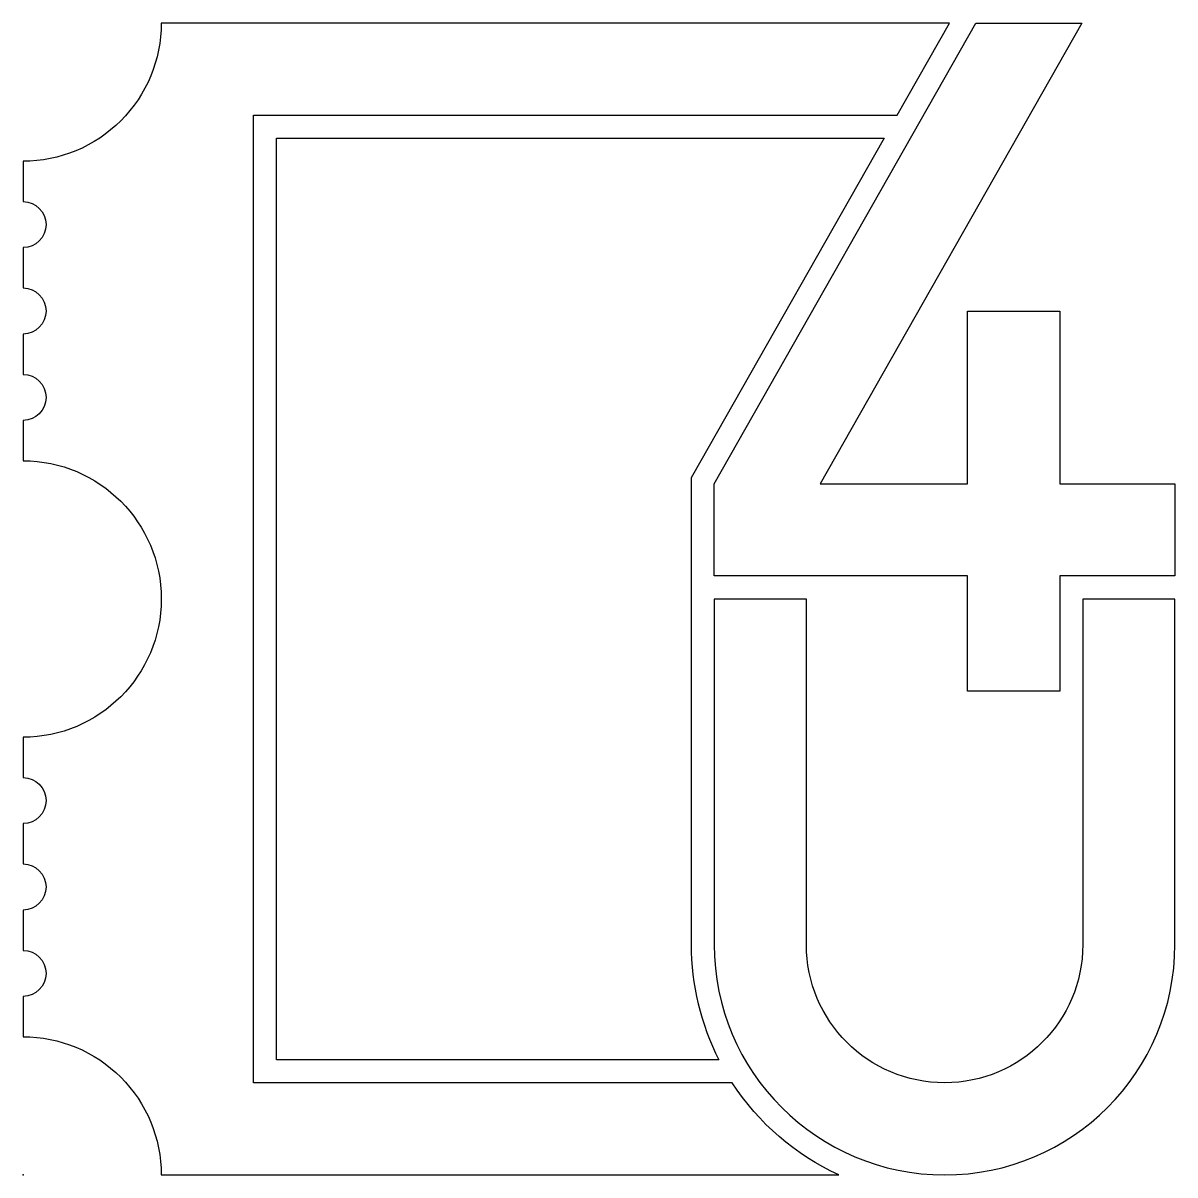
# Model space of a CAD drawing. Header units: millimetres. Extents: x 0 to 50, y 0 to 50.
import ezdxf

# ---------------------------------------------------------------- set-up
doc = ezdxf.new("R2010")
doc.units = ezdxf.units.MM
doc.layers.get('0').update_dxf_attribs({"linetype": 'CONTINUOUS'})

msp = doc.modelspace()

# ---------------------------------------------------------------- linework, layer by layer
for points in [[(6, 0), (35.417, 0, -0.141984), (30.78, 4), (10, 4), (10, 46), (37.939, 46), (40.211, 50), (6, 50, -0.414214), (0, 44), (0, 42.25, -1), (0, 40.25), (0, 38.5, -1), (0, 36.5), (0, 34.75, -1), (0, 32.75), (0, 31, -1), (0, 19), (0, 17.25, -1), (0, 15.25), (0, 13.5, -1), (0, 11.5), (0, 9.75, -1), (0, 7.75), (0, 6, -0.414214)], [(29, 30.264), (29, 10, 0.118516), (30.202, 5), (11, 5), (11, 45), (37.371, 45)], [(50, 25), (46, 25), (46, 10, -1), (34, 10), (34, 25), (30, 25), (30, 10, 1), (50, 10)]]:
    msp.add_lwpolyline(points, format="xyb", close=True)
msp.add_lwpolyline([(30, 30), (41.362, 50), (45.962, 50), (34.6, 30), (41, 30), (41, 37.5), (45, 37.5), (45, 30), (50, 30), (50, 26), (45, 26), (45, 21), (41, 21), (41, 26), (30, 26)], close=True)
msp.add_point((0, 0))

doc.saveas('drawing.dxf')
